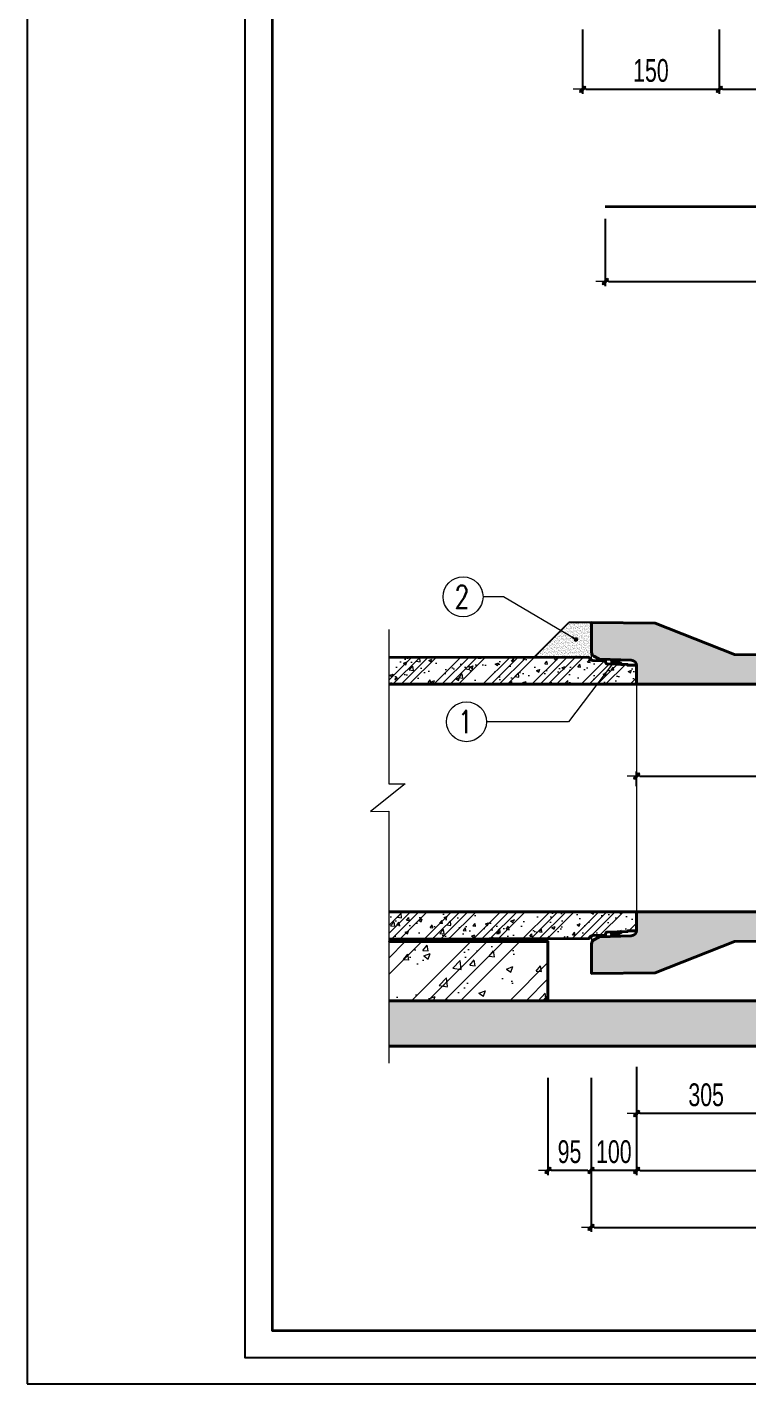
# Model space of a CAD drawing. Header units: inches. Extents: x -676 to 53517, y -16349 to 46516.
# Drawn here: x 35271 to 36854, y 2050 to 5032 of the extents above; entities that cross this region are included whole.
import ezdxf
from ezdxf.enums import TextEntityAlignment as Align

# ---------------------------------------------------------------- set-up
doc = ezdxf.new("R2010")
doc.units = ezdxf.units.IN
doc.header["$MEASUREMENT"] = 0
for name, color, linetype, lineweight in [('CAT1', 2, 'Continuous', 40), ('dim', 144, 'Continuous', 13), ('ISO', 153, 'Continuous', 13), ('JOINT TAM GIAC', 151, 'Continuous', 25), ('LC Dim', 8, 'Continuous', 18), ('LC Hatch', 252, 'Continuous', 9), ('LC Net thay', 7, 'Continuous', 25), ('LC Text2', 7, 'Continuous', 25), ('THEP', 1, 'Continuous', 35)]:
    doc.layers.add(name, color=color, linetype=linetype, lineweight=lineweight)
doc.layers.add('ENTTNTHIETKE1', color=2, linetype='Continuous')
doc.layers.add('KHUNGTEN', color=5, linetype='Continuous')
doc.styles.add('HOATBIF', font='hoatbif.shx', dxfattribs={"width": 0.7})
doc.styles.add('LC 3', font='vnsimli.shx', dxfattribs={"width": 0.75})
doc.styles.add('TXTDIM', font='', dxfattribs={"width": 0.7})
doc.styles.get('TXTDIM').set_extended_font_data('.VnArial')
doc.dimstyles.new('1-100(1-25)', dxfattribs={"dimscale": 25, "dimtxt": 2.5, "dimasz": 0.35, "dimexe": 0.5, "dimexo": 0, "dimgap": 0.8, "dimtad": 1, "dimdec": 0, "dimzin": 0, "dimdsep": 46, "dimtxsty": 'HOATBIF', "dimblk1": 'DOT', "dimblk2": 'DOT', "dimsah": 1, "dimcen": -1, "dimdle": 1, "dimclrd": 256, "dimclre": 256, "dimclrt": 4, "dimadec": 3, "dimazin": 2, "dimtfac": 0.3333333333333333, "dimtdec": 0, "dimtix": 1, "dimtmove": 2, "dimatfit": 3, "dimldrblk": 'DOT', "dimfxl": 1, "dimtvp": 0.8333333333333331, "dimtolj": 1, "dimtzin": 0, "dimarcsym": 0})
doc.dimstyles.new('DIM 20', dxfattribs={"dimscale": 20, "dimtxt": 2, "dimasz": 0.3, "dimexe": 0.5, "dimexo": 0, "dimgap": 0.5, "dimtad": 1, "dimdec": 0, "dimzin": 12, "dimdsep": 46, "dimtxsty": 'TXTDIM', "dimblk": 'SLASH', "dimcen": 1.5, "dimclrd": 144, "dimclre": 144, "dimclrt": 1, "dimadec": 0, "dimazin": 0, "dimtfac": 1, "dimtdec": 0, "dimtix": 1, "dimtmove": 0, "dimatfit": 3, "dimldrblk": 'DOT', "dimfxl": 2, "dimtolj": 1, "dimtzin": 0, "dimlwd": 9, "dimlwe": 9, "dimarcsym": 1})
pattern_1 = [(49.99999999999999, (15380.32483683142, 33668.09471192062), (72.8738675984016, -6.375634215561234), [7.620000000000001, -83.82000000000001]), (355, (15380.32483683142, 33668.09471192062), (-14.0971303902668, 76.42265715287199), [6.096, -67.056]), (100.451, (15386.39763683142, 33667.56341192064), (58.7770006663837, 70.04667512811675), [6.476000000000001, -71.236]), (49.99999999999999, (15460.32483683142, 33748.09471192062), (72.8738675984016, -6.375634215561234), [7.620000000000001, -83.82000000000001]), (355, (15460.32483683142, 33748.09471192062), (-14.0971303902668, 76.42265715287199), [6.096, -67.056]), (100.451, (15466.39763683142, 33747.56341192064), (58.7770006663837, 70.04667512811675), [6.476000000000001, -71.236]), (46.18420000000002, (15380.32483683142, 33688.41471192063), (108.431616356852, -16.81693117309086), [11.42999999999998, -125.7299999999998]), (96.6356, (15389.3607968314, 33687.01331192063), (94.96169378649486, 98.97022235601969), [9.714, -106.854]), (351.1840000000001, (15380.32483683142, 33688.41471192063), (94.96184232557357, 98.97004714423908), [9.144, -100.584]), (46.18420000000002, (15460.32483683142, 33768.41471192063), (108.431616356852, -16.81693117309086), [11.42999999999998, -125.7299999999998]), (96.6356, (15469.3607968314, 33767.01331192063), (94.96169378649486, 98.97022235601969), [9.714, -106.854]), (351.1840000000001, (15460.32483683142, 33768.41471192063), (94.96184232557357, 98.97004714423908), [9.144, -100.584]), (21, (15390.4848368314, 33683.33471192063), (60.64595193415332, -40.906207406705), [7.620000000000001, -83.82000000000001]), (326.0000000000001, (15390.4848368314, 33683.33471192063), (24.72081133905883, 73.6751864489277), [6.096, -67.056]), (71.4514, (15395.53863683139, 33679.92587192063), (85.3665963080498, 32.76914308642298), [6.476000000000001, -71.236]), (21, (15470.4848368314, 33763.33471192063), (60.64595193415332, -40.906207406705), [7.620000000000001, -83.82000000000001]), (326.0000000000001, (15470.4848368314, 33763.33471192063), (24.72081133905883, 73.6751864489277), [6.096, -67.056]), (71.4514, (15475.53863683139, 33759.92587192063), (85.3665963080498, 32.76914308642298), [6.476000000000001, -71.236]), (37.50000000000001, (15380.32483683142, 33668.09471192062), (1.235441300236727, 33.82201554926124), [0, -66.2432, 0, -68.072, 0, -67.31]), (7.499999999999999, (15380.32483683142, 33668.09471192062), (26.7278650041223, 40.0722299272478), [0, -38.8112, 0, -64.7192, 0, -25.654]), (327.5, (15357.6680368314, 33668.09471192062), (54.23623806674856, -2.291497597069378), [0, -25.4, 0, -79.248, 0, -105.156]), (317.5, (15347.50803683139, 33668.09471192062), (59.25167255440722, 10.17059641333321), [0, -33.02, 0, -52.62880000000001, 0, -74.676]), (45, (15380.32483683142, 33668.09471192062), (-53.88153672641491, 53.88153672641493), []), (45, (15398.28535683142, 33668.09471192062), (-53.88153672641491, 53.88153672641493), []), (45, (15416.24587683141, 33668.09471192062), (-53.88153672641491, 53.88153672641493), []), (45, (15434.20643683142, 33668.09471192062), (-53.88153672641491, 53.88153672641493), [])]
pattern_2 = [(49.99999999999999, (12880.32483683142, 33668.09471192062), (72.8738675984016, -6.375634215561234), [7.620000000000001, -83.82000000000001]), (355, (12880.32483683142, 33668.09471192062), (-14.0971303902668, 76.42265715287199), [6.096, -67.056]), (100.451, (12886.39763683142, 33667.56341192064), (58.7770006663837, 70.04667512811675), [6.476000000000001, -71.236]), (49.99999999999999, (12960.32483683142, 33748.09471192062), (72.8738675984016, -6.375634215561234), [7.620000000000001, -83.82000000000001]), (355, (12960.32483683142, 33748.09471192062), (-14.0971303902668, 76.42265715287199), [6.096, -67.056]), (100.451, (12966.39763683142, 33747.56341192064), (58.7770006663837, 70.04667512811675), [6.476000000000001, -71.236]), (46.18420000000002, (12880.32483683142, 33688.41471192063), (108.431616356852, -16.81693117309086), [11.42999999999997, -125.7299999999998]), (96.6356, (12889.3607968314, 33687.01331192063), (94.96169378649486, 98.97022235601969), [9.714, -106.854]), (351.1840000000001, (12880.32483683142, 33688.41471192063), (94.96184232557357, 98.97004714423908), [9.144, -100.584]), (46.18420000000002, (12960.32483683142, 33768.41471192063), (108.431616356852, -16.81693117309086), [11.42999999999997, -125.7299999999998]), (96.6356, (12969.3607968314, 33767.01331192063), (94.96169378649486, 98.97022235601969), [9.714, -106.854]), (351.1840000000001, (12960.32483683142, 33768.41471192063), (94.96184232557357, 98.97004714423908), [9.144, -100.584]), (21, (12890.4848368314, 33683.33471192063), (60.64595193415332, -40.906207406705), [7.620000000000001, -83.82000000000001]), (326.0000000000001, (12890.4848368314, 33683.33471192063), (24.72081133905883, 73.6751864489277), [6.096, -67.056]), (71.4514, (12895.53863683139, 33679.92587192063), (85.3665963080498, 32.76914308642298), [6.476000000000001, -71.236]), (21, (12970.4848368314, 33763.33471192063), (60.64595193415332, -40.906207406705), [7.620000000000001, -83.82000000000001]), (326.0000000000001, (12970.4848368314, 33763.33471192063), (24.72081133905883, 73.6751864489277), [6.096, -67.056]), (71.4514, (12975.53863683139, 33759.92587192063), (85.3665963080498, 32.76914308642298), [6.476000000000001, -71.236]), (37.50000000000001, (12880.32483683142, 33668.09471192062), (1.235441300236727, 33.82201554926124), [0, -66.2432, 0, -68.072, 0, -67.31]), (7.499999999999999, (12880.32483683142, 33668.09471192062), (26.7278650041223, 40.0722299272478), [0, -38.8112, 0, -64.7192, 0, -25.654]), (327.5, (12857.6680368314, 33668.09471192062), (54.23623806674856, -2.291497597069378), [0, -25.4, 0, -79.248, 0, -105.156]), (317.5, (12847.50803683139, 33668.09471192062), (59.25167255440722, 10.17059641333321), [0, -33.02, 0, -52.62880000000001, 0, -74.676]), (45, (12880.32483683142, 33668.09471192062), (-53.88153672641491, 53.88153672641493), []), (45, (12898.28535683142, 33668.09471192062), (-53.88153672641491, 53.88153672641493), []), (45, (12916.24587683141, 33668.09471192062), (-53.88153672641491, 53.88153672641493), []), (45, (12934.20643683142, 33668.09471192062), (-53.88153672641491, 53.88153672641493), [])]

# ---------------------------------------------------------------- blocks, each defined once
blk = doc.blocks.new('DOT')
at = {"layer": 'LC Dim'}
blk.add_line((-3, 0), (3, 0), dxfattribs=at)
at = {"layer": 'LC Dim', "color": 4}
blk.add_line((-1, -1), (1, 1), dxfattribs=at)
blk.add_lwpolyline([(0.5, 1), (-1, -0.5), (-0.5, -1), (1, 0.5)], close=True, dxfattribs=at)
blk = doc.blocks.new('*D671')
at = {"layer": 'Defpoints', "color": 0, "ltscale": 2, "transparency": 16777216}
for p in [(36509.35119513626, 2722.898068215047), (38609.35119513626, 2722.898068215047), (38609.35119513626, 2394.390194717231)]:
    blk.add_point(p, dxfattribs=at)
at = {"layer": 'LC Dim', "lineweight": -2, "ltscale": 2, "transparency": 16777216}
for p, q in [((36509.35119513626, 2722.898068215047), (36509.35119513626, 2384.390194717231)), ((38609.35119513626, 2722.898068215047), (38609.35119513626, 2384.390194717231)), ((36516.35119513626, 2394.390194717231), (38602.35119513626, 2394.390194717231))]:
    blk.add_line(p, q, dxfattribs=at)
at = {"layer": 'LC Dim', "lineweight": -2, "ltscale": 2, "transparency": 16777216, "xscale": 7, "yscale": 7, "zscale": 7, "rotation": 180}
blk.add_blockref('DOT', (36509.35119513626, 2394.390194717231), dxfattribs=at)
at = {"layer": 'LC Dim', "lineweight": -2, "ltscale": 2, "transparency": 16777216, "xscale": 7, "yscale": 7, "zscale": 7}
blk.add_blockref('DOT', (38609.35119513626, 2394.390194717231), dxfattribs=at)
at = {"layer": 'LC Dim', "color": 4, "ltscale": 2, "transparency": 16777216, "insert": (37559.35119513626, 2435.390194717231), "char_height": 50, "attachment_point": 5, "style": 'HOATBIF'}
blk.add_mtext('\\A1;2100', dxfattribs=at)
blk = doc.blocks.new('_Dot')
at = {"color": 0, "linetype": 'ByBlock', "lineweight": -2}
blk.add_line((-0.5, 0), (-1, 0), dxfattribs=at)
at = {"color": 0, "linetype": 'ByBlock', "const_width": 0.5}
blk.add_lwpolyline([(-0.25, 0, 1), (0.25, 0, 1)], format="xyb", close=True, dxfattribs=at)
blk = doc.blocks.new('*D672')
at = {"layer": 'Defpoints', "color": 0, "ltscale": 2, "transparency": 16777216}
for p in [(36609.35119513626, 2722.898068215047), (38609.35119513626, 2722.898068215047), (38609.35119513626, 2519.390194717231)]:
    blk.add_point(p, dxfattribs=at)
at = {"layer": 'LC Dim', "lineweight": -2, "ltscale": 2, "transparency": 16777216}
for p, q in [((36609.35119513626, 2722.898068215047), (36609.35119513626, 2509.390194717231)), ((38609.35119513626, 2722.898068215047), (38609.35119513626, 2509.390194717231)), ((36616.35119513626, 2519.390194717231), (38602.35119513626, 2519.390194717231))]:
    blk.add_line(p, q, dxfattribs=at)
at = {"layer": 'LC Dim', "lineweight": -2, "ltscale": 2, "transparency": 16777216, "xscale": 7, "yscale": 7, "zscale": 7, "rotation": 180}
blk.add_blockref('DOT', (36609.35119513626, 2519.390194717231), dxfattribs=at)
at = {"layer": 'LC Dim', "lineweight": -2, "ltscale": 2, "transparency": 16777216, "xscale": 7, "yscale": 7, "zscale": 7}
blk.add_blockref('DOT', (38609.35119513626, 2519.390194717231), dxfattribs=at)
at = {"layer": 'LC Dim', "color": 4, "ltscale": 2, "transparency": 16777216, "insert": (37609.35119513626, 2560.390194717231), "char_height": 50, "attachment_point": 5, "style": 'HOATBIF'}
blk.add_mtext('\\A1;2000', dxfattribs=at)
blk = doc.blocks.new('*D673')
at = {"layer": 'Defpoints', "color": 0, "ltscale": 2, "transparency": 16777216}
for p in [(36509.35119513626, 2722.898068215047), (36609.35119513626, 2722.898068215047), (36509.35119513626, 2519.390194717231)]:
    blk.add_point(p, dxfattribs=at)
at = {"layer": 'LC Dim', "lineweight": -2, "ltscale": 2, "transparency": 16777216}
for p, q in [((36509.35119513626, 2722.898068215047), (36509.35119513626, 2509.390194717231)), ((36609.35119513626, 2722.898068215047), (36609.35119513626, 2509.390194717231)), ((36502.35119513626, 2519.390194717231), (36495.35119513626, 2519.390194717231)), ((36609.35119513626, 2519.390194717231), (36509.35119513626, 2519.390194717231)), ((36616.35119513626, 2519.390194717231), (36623.35119513626, 2519.390194717231))]:
    blk.add_line(p, q, dxfattribs=at)
at = {"layer": 'LC Dim', "lineweight": -2, "ltscale": 2, "transparency": 16777216, "xscale": 7, "yscale": 7, "zscale": 7}
blk.add_blockref('DOT', (36509.35119513626, 2519.390194717231), dxfattribs=at)
at = {"layer": 'LC Dim', "lineweight": -2, "ltscale": 2, "transparency": 16777216, "xscale": 7, "yscale": 7, "zscale": 7, "rotation": 180}
blk.add_blockref('DOT', (36609.35119513626, 2519.390194717231), dxfattribs=at)
at = {"layer": 'LC Dim', "color": 4, "ltscale": 2, "transparency": 16777216, "insert": (36559.35119513626, 2560.390194717231), "char_height": 50, "attachment_point": 5, "style": 'HOATBIF'}
blk.add_mtext('\\A1;100', dxfattribs=at)
blk = doc.blocks.new('*D674')
at = {"layer": 'Defpoints', "color": 0, "ltscale": 2, "transparency": 16777216}
for p in [(36609.35119513626, 2746.782961345565), (36914.71982675215, 2722.898068215047), (36609.35119513626, 2644.390194717231)]:
    blk.add_point(p, dxfattribs=at)
at = {"layer": 'LC Dim', "lineweight": -2, "ltscale": 2, "transparency": 16777216}
for p, q in [((36609.35119513626, 2746.782961345565), (36609.35119513626, 2634.390194717231)), ((36914.71982675215, 2722.898068215047), (36914.71982675215, 2634.390194717231)), ((36907.71982675215, 2644.390194717231), (36616.35119513626, 2644.390194717231))]:
    blk.add_line(p, q, dxfattribs=at)
at = {"layer": 'LC Dim', "lineweight": -2, "ltscale": 2, "transparency": 16777216, "xscale": 7, "yscale": 7, "zscale": 7, "rotation": 180}
blk.add_blockref('DOT', (36609.35119513626, 2644.390194717231), dxfattribs=at)
at = {"layer": 'LC Dim', "lineweight": -2, "ltscale": 2, "transparency": 16777216, "xscale": 7, "yscale": 7, "zscale": 7}
blk.add_blockref('DOT', (36914.71982675215, 2644.390194717231), dxfattribs=at)
at = {"layer": 'LC Dim', "color": 4, "ltscale": 2, "transparency": 16777216, "insert": (36762.0355109442, 2685.390194717231), "char_height": 50, "attachment_point": 5, "style": 'HOATBIF'}
blk.add_mtext('\\A1;305', dxfattribs=at)
blk = doc.blocks.new('*D676')
at = {"layer": 'Defpoints', "color": 0, "ltscale": 2, "transparency": 16777216}
for p in [(36414.71982675215, 2722.898068215047), (36509.35119513626, 2722.898068215047), (36414.71982675215, 2519.390194717231)]:
    blk.add_point(p, dxfattribs=at)
at = {"layer": 'LC Dim', "lineweight": -2, "ltscale": 2, "transparency": 16777216}
for p, q in [((36414.71982675215, 2722.898068215047), (36414.71982675215, 2509.390194717231)), ((36509.35119513626, 2722.898068215047), (36509.35119513626, 2509.390194717231)), ((36502.35119513626, 2519.390194717231), (36421.71982675215, 2519.390194717231))]:
    blk.add_line(p, q, dxfattribs=at)
at = {"layer": 'LC Dim', "lineweight": -2, "ltscale": 2, "transparency": 16777216, "xscale": 7, "yscale": 7, "zscale": 7, "rotation": 180}
blk.add_blockref('DOT', (36414.71982675215, 2519.390194717231), dxfattribs=at)
at = {"layer": 'LC Dim', "lineweight": -2, "ltscale": 2, "transparency": 16777216, "xscale": 7, "yscale": 7, "zscale": 7}
blk.add_blockref('DOT', (36509.35119513626, 2519.390194717231), dxfattribs=at)
at = {"layer": 'LC Dim', "color": 4, "ltscale": 2, "transparency": 16777216, "insert": (36462.0355109442, 2560.390194717231), "char_height": 50, "attachment_point": 5, "style": 'HOATBIF'}
blk.add_mtext('\\A1;95', dxfattribs=at)
blk = doc.blocks.new('*D679')
at = {"layer": 'Defpoints', "color": 0, "ltscale": 2, "transparency": 16777216}
for p in [(38609.35119513626, 3385.857310148098), (36609.35119513626, 3364.046686810627), (38609.35119513626, 3364.046686810627)]:
    blk.add_point(p, dxfattribs=at)
at = {"layer": 'LC Dim', "lineweight": -2, "ltscale": 2, "transparency": 16777216}
for p, q in [((36609.35119513626, 3364.046686810627), (36609.35119513626, 3395.857310148098)), ((36616.35119513626, 3385.857310148098), (38602.35119513626, 3385.857310148098)), ((38609.35119513626, 3364.046686810627), (38609.35119513626, 3395.857310148098))]:
    blk.add_line(p, q, dxfattribs=at)
at = {"layer": 'LC Dim', "lineweight": -2, "ltscale": 2, "transparency": 16777216, "xscale": 7, "yscale": 7, "zscale": 7, "rotation": 180}
blk.add_blockref('DOT', (36609.35119513626, 3385.857310148098), dxfattribs=at)
at = {"layer": 'LC Dim', "lineweight": -2, "ltscale": 2, "transparency": 16777216, "xscale": 7, "yscale": 7, "zscale": 7}
blk.add_blockref('DOT', (38609.35119513626, 3385.857310148098), dxfattribs=at)
at = {"layer": 'LC Dim', "color": 4, "ltscale": 2, "transparency": 16777216, "insert": (37609.35119513626, 3426.857310148098), "char_height": 50, "attachment_point": 5, "style": 'HOATBIF'}
blk.add_mtext('\\A1;2000', dxfattribs=at)
blk = doc.blocks.new('*D688')
at = {"layer": 'Defpoints', "color": 0, "transparency": 16777216}
for p in [(36790.74888840981, 5026.466966163865), (37290.74888840981, 5026.466966163865), (37290.74888840981, 4895.197421829009)]:
    blk.add_point(p, dxfattribs=at)
at = {"layer": 'LC Dim', "lineweight": -2, "transparency": 16777216}
for p, q in [((36790.74888840981, 5026.466966163865), (36790.74888840981, 4885.197421829009)), ((37290.74888840981, 5026.466966163865), (37290.74888840981, 4885.197421829009)), ((36797.74888840981, 4895.197421829009), (37283.74888840981, 4895.197421829009))]:
    blk.add_line(p, q, dxfattribs=at)
at = {"layer": 'LC Dim', "lineweight": -2, "transparency": 16777216, "xscale": 7, "yscale": 7, "zscale": 7, "rotation": 180}
blk.add_blockref('DOT', (36790.74888840981, 4895.197421829009), dxfattribs=at)
at = {"layer": 'LC Dim', "lineweight": -2, "transparency": 16777216, "xscale": 7, "yscale": 7, "zscale": 7}
blk.add_blockref('DOT', (37290.74888840981, 4895.197421829009), dxfattribs=at)
at = {"layer": 'LC Dim', "color": 4, "transparency": 16777216, "insert": (37040.74888840981, 4936.197421829009), "char_height": 50, "attachment_point": 5, "style": 'HOATBIF'}
blk.add_mtext('\\A1;250', dxfattribs=at)
blk = doc.blocks.new('*D689')
at = {"layer": 'Defpoints', "color": 0, "transparency": 16777216}
for p in [(36490.74888840981, 5026.466966163865), (36790.74888840981, 5026.466966163865), (36790.74888840981, 4895.197421829009)]:
    blk.add_point(p, dxfattribs=at)
at = {"layer": 'LC Dim', "lineweight": -2, "transparency": 16777216}
for p, q in [((36490.74888840981, 5026.466966163865), (36490.74888840981, 4885.197421829009)), ((36790.74888840981, 5026.466966163865), (36790.74888840981, 4885.197421829009)), ((36497.74888840981, 4895.197421829009), (36783.74888840981, 4895.197421829009))]:
    blk.add_line(p, q, dxfattribs=at)
at = {"layer": 'LC Dim', "lineweight": -2, "transparency": 16777216, "xscale": 7, "yscale": 7, "zscale": 7, "rotation": 180}
blk.add_blockref('DOT', (36490.74888840981, 4895.197421829009), dxfattribs=at)
at = {"layer": 'LC Dim', "lineweight": -2, "transparency": 16777216, "xscale": 7, "yscale": 7, "zscale": 7}
blk.add_blockref('DOT', (36790.74888840981, 4895.197421829009), dxfattribs=at)
at = {"layer": 'LC Dim', "color": 4, "transparency": 16777216, "insert": (36640.74888840981, 4936.197421829009), "char_height": 50, "attachment_point": 5, "style": 'HOATBIF'}
blk.add_mtext('\\A1;150', dxfattribs=at)
blk = doc.blocks.new('*D710')
at = {"layer": 'Defpoints', "color": 0, "transparency": 16777216}
for p in [(36540.55409975129, 4610.350226749713), (38040.55409975129, 4610.350226749713), (38040.55409975129, 4472.596840087219)]:
    blk.add_point(p, dxfattribs=at)
at = {"layer": 'LC Dim', "lineweight": -2, "transparency": 16777216}
for p, q in [((36540.55409975129, 4610.350226749713), (36540.55409975129, 4462.596840087219)), ((38040.55409975129, 4610.350226749713), (38040.55409975129, 4462.596840087219)), ((36547.55409975129, 4472.596840087219), (38033.55409975129, 4472.596840087219))]:
    blk.add_line(p, q, dxfattribs=at)
at = {"layer": 'LC Dim', "lineweight": -2, "transparency": 16777216, "xscale": 7, "yscale": 7, "zscale": 7, "rotation": 180}
blk.add_blockref('DOT', (36540.55409975129, 4472.596840087219), dxfattribs=at)
at = {"layer": 'LC Dim', "lineweight": -2, "transparency": 16777216, "xscale": 7, "yscale": 7, "zscale": 7}
blk.add_blockref('DOT', (38040.55409975129, 4472.596840087219), dxfattribs=at)
at = {"layer": 'LC Dim', "color": 4, "transparency": 16777216, "insert": (37290.55409975129, 4513.596840087219), "char_height": 50, "attachment_point": 5, "style": 'HOATBIF'}
blk.add_mtext('\\A1;750', dxfattribs=at)
blk = doc.blocks.new('SLASH')
at = {"layer": 'dim', "color": 16, "linetype": 'Continuous'}
for p, q in [((-1.2, 0), (1.2, 0)), ((-0.6, -0.6), (0.6, 0.6))]:
    blk.add_line(p, q, dxfattribs=at)
blk = doc.blocks.new('khung vpn')
at = {"layer": 'Defpoints'}
for p, q in [((52498.75819758818, -4195.445519303803), (52498.75819758818, -4235.275694307393)), ((52498.75819758818, -4235.275694307393), (52556.45964432618, -4235.275694307393))]:
    blk.add_line(p, q, dxfattribs=at)
at = {"layer": 'KHUNGTEN'}
blk.add_lwpolyline([(52556.24304850244, -4234.884980830777), (52502.04792260095, -4234.884980830777), (52502.04792260095, -4195.662115130224), (52556.24304850244, -4195.662115130224)], close=True, dxfattribs=at)
at = {"layer": 'THEP'}
blk.add_lwpolyline([(52555.83215303945, -4234.474085367845), (52502.45881806394, -4234.474085367845), (52502.45881806394, -4196.073010593269), (52555.83215303945, -4196.073010593269)], close=True, dxfattribs=at)

msp = doc.modelspace()

# ---------------------------------------------------------------- hatches: boundary and pattern name
at = {"layer": 'JOINT TAM GIAC'}
h = msp.add_hatch(color=256, dxfattribs=at)
h.paths.add_polyline_path([(36576.25167356909, 3631.80900315657, 0.5244245927633256), (36576.66651190893, 3633.330244658941), (36564.08420299561, 3641.316587731639), (36559.86733609269, 3641.451447909018), (36559.81902564131, 3640.976942224926, -0.3299878527082918), (36558.46222302358, 3639.142558900439), (36557.82691208326, 3638.948482776123), (36553.74681869359, 3637.995308336209), (36557.83672570472, 3632.398281488251)])
h.paths.add_polyline_path([(36553.74681869359, 3637.995308336209), (36553.36997007008, 3637.907270528853), (36552.97154335721, 3633.261120856583, 0.4291241629823764), (36553.61655881733, 3632.533326828667), (36557.83672570484, 3632.398281488251)])
h = msp.add_hatch(color=256, dxfattribs=at)
h.paths.add_polyline_path([(36576.25167356909, 3043.667179218606, -0.5244245927633256), (36576.66651190893, 3042.145937716235), (36564.08420299561, 3034.159594643537), (36559.86733609269, 3034.024734466158), (36559.81902564131, 3034.49924015025, 0.3299878527082918), (36558.46222302358, 3036.333623474737), (36557.82691208326, 3036.527699599053), (36553.74681869359, 3037.480874038967), (36557.83672570472, 3043.077900886925)])
h.paths.add_polyline_path([(36553.74681869359, 3037.480874038967), (36553.36997007008, 3037.568911846323), (36552.97154335721, 3042.215061518593, -0.4291241629823764), (36553.61655881733, 3042.942855546509), (36557.83672570484, 3043.077900886925)])
at = {"layer": 'LC Hatch', "ltscale": 200}
h = msp.add_hatch(dxfattribs=at)
h.set_pattern_fill('AR-SAND', color=256, scale=3)
h.set_pattern_definition([(37.50000000000001, (117529.9314588225, 79746.83708452356), (-0.1889800743288245, 5.780471307039476), [0, -4.56, 0, -5.1, 0, -4.875]), (7.499999999999999, (117529.9314588225, 79746.83708452356), (5.309330115803181, 8.466438195689221), [0, -2.46, 0, -4.11, 0, -1.575]), (327.5, (117526.2414588225, 79746.83708452356), (9.342425585254485, 0.01697716061089483), [0, -1.5, 0, -5.4, 0, -7.050000000000001]), (317.5, (117526.2414588225, 79746.83708452356), (9.01837981371688, 2.633026694802748), [0, -0.75, 0, -3.54, 0, -4.050000000000001])])
h.paths.add_polyline_path([(36460.35119513649, 3723.233091187587), (36383.69211168808, 3646.574007739149), (36510.35119513649, 3646.223861235823), (36510.35119513649, 3658.283063607229), (36510.35119513649, 3723.233091187587)])
h = msp.add_hatch(dxfattribs=at)
h.set_pattern_fill('BT-DA1X2', color=256, scale=0.4, style=0, pattern_type=2)
h.set_pattern_definition(pattern_2)
edge = h.paths.add_edge_path()
edge.add_line((38520.69935317134, 3646.535049088281), (36824.23588274996, 3653.238091187592))
edge.add_line((36824.23588274996, 3653.238091187592), (36650.35119513649, 3721.733091187587))
edge.add_line((36650.35119513649, 3721.733091187587), (36510.35119513649, 3723.233091187587))
edge.add_line((36510.35119513649, 3723.233091187587), (36510.35119513649, 3658.283063607225))
edge.add_arc((36520.35119513649, 3658.283063607218), 9.999999999974534, 179.9999999999583, 239.9999999997952)
edge.add_line((36515.35119513646, 3649.622809569413), (36526.0475112061, 3643.447288607222))
edge.add_arc((36529.04751120612, 3648.643441029937), 6.000000000018495, 239.9999999998613, 268.1688949554477)
edge.add_line((36528.85579097422, 3642.646504866119), (36597.73463560027, 3640.444469075814))
edge.add_arc((36597.35119513646, 3628.450596748411), 11.99999999980464, 0, 88.16889495541221, ccw=False)
edge.add_line((36609.35119513626, 3628.450596748411), (36609.35119513626, 3587.650288794586))
edge.add_line((36609.35119513626, 3587.650288794586), (38609.35119513626, 3587.650288794586))
edge.add_line((38609.35119513626, 3587.650288794586), (38520.69935317134, 3646.535049088281))
h = msp.add_hatch(dxfattribs=at)
h.set_pattern_fill('BT-DA1X2', color=256, scale=0.4, style=0, pattern_type=2)
h.set_pattern_definition(pattern_1)
h.paths.add_polyline_path([(36609.35119513626, 3625.704091187738, 0.4142135623730909), (36605.35119513638, 3629.704091187607), (36588.60119513632, 3629.727707286045, 0.9841320202283406), (36588.62518285774, 3631.227323580577), (36572.39907093748, 3631.746559162002), (36572.33909049799, 3631.707758650027), (36572.21120250016, 3631.701892990448), (36572.05976112583, 3631.757417075973), (36570.46289953866, 3631.808516646761), (36570.41121339874, 3631.775081601769), (36570.28332540102, 3631.769215942189), (36570.14871084579, 3631.818570684933), (36568.52672813984, 3631.87047413152), (36568.48333629957, 3631.842404553627), (36568.35544830171, 3631.836538893989), (36568.237660566, 3631.879724293882), (36566.59055674099, 3631.932431616278), (36566.55545920029, 3631.909727505419), (36566.42757120257, 3631.903861845782), (36566.32661028628, 3631.940877902831), (36564.6543853422, 3631.994389101037), (36564.62758210115, 3631.977050457212), (36564.49969410332, 3631.971184797581), (36564.4155600064, 3632.002031511784), (36562.71821394333, 3632.056346585799), (36562.69970500184, 3632.044373409011), (36562.57181700412, 3632.03850774933), (36562.50450972648, 3632.063185120736), (36560.78204254457, 3632.118304070555), (36560.7718279027, 3632.111696360811), (36560.64393990487, 3632.105830701174), (36560.59345944674, 3632.124338729685), (36558.79287331909, 3632.181957485765), (36558.77913493471, 3632.180485665234), (36558.76023427729, 3632.180145520488), (36558.6716153578, 3632.18583774053), (36544.2552442507, 3632.647161615932, -0.4048749125001009), (36541.35119513649, 3635.645626794485), (36541.35119513649, 3638.523707285774, 0.4048749124994697), (36540.62518285782, 3639.273323580543), (36513.43777691817, 3640.143320570627, -0.3065284104337341), (36505.26839598728, 3646.060534819131), (36505.20377075433, 3646.238091187592), (36065.20982327225, 3647.650288794586), (36065.20982327225, 3587.650288794586), (36609.35119513626, 3587.650288794586)])
h = msp.add_hatch(dxfattribs=at)
h.set_pattern_fill('BT-DA1X2', color=256, scale=0.4, style=0, pattern_type=2)
h.set_pattern_definition(pattern_1)
h.paths.add_polyline_path([(36609.35119513626, 3049.772091187438, -0.4142135623730909), (36605.35119513638, 3045.772091187569), (36588.60119513632, 3045.748475089131, -0.9841320202283406), (36588.62518285774, 3044.248858794599), (36572.39907093748, 3043.729623213174), (36572.33909049799, 3043.768423725149), (36572.21120250016, 3043.774289384728), (36572.05976112583, 3043.718765299203), (36570.46289953866, 3043.667665728415), (36570.41121339874, 3043.701100773407), (36570.28332540102, 3043.706966432987), (36570.14871084579, 3043.657611690243), (36568.52672813984, 3043.605708243656), (36568.48333629957, 3043.633777821549), (36568.35544830171, 3043.639643481187), (36568.237660566, 3043.596458081294), (36566.59055674099, 3043.543750758898), (36566.55545920029, 3043.566454869757), (36566.42757120257, 3043.572320529394), (36566.32661028628, 3043.535304472345), (36564.6543853422, 3043.481793274139), (36564.62758210115, 3043.499131917964), (36564.49969410332, 3043.504997577595), (36564.4155600064, 3043.474150863392), (36562.71821394333, 3043.419835789377), (36562.69970500184, 3043.431808966165), (36562.57181700412, 3043.437674625846), (36562.50450972648, 3043.41299725444), (36560.78204254457, 3043.357878304621), (36560.7718279027, 3043.364486014365), (36560.64393990487, 3043.370351674002), (36560.59345944674, 3043.351843645491), (36558.79287331909, 3043.294224889411), (36558.77913493471, 3043.295696709942), (36558.76023427729, 3043.296036854688), (36558.6716153578, 3043.290344634646), (36544.2552442507, 3042.829020759244, 0.4048749125001009), (36541.35119513649, 3039.830555580691), (36541.35119513649, 3036.952475089402, -0.4048749124994697), (36540.62518285782, 3036.202858794633), (36513.43777691817, 3035.332861804549, 0.3065284104337341), (36505.26839598728, 3029.415647556045), (36505.20377075433, 3029.238091187584), (36065.20982327225, 3027.82589358059), (36065.20982327225, 3087.82589358059), (36609.35119513626, 3087.82589358059)])
h = msp.add_hatch(dxfattribs=at)
h.set_pattern_fill('BT-DA1X2', color=256, scale=0.4, style=0, pattern_type=2)
h.set_pattern_definition(pattern_2)
edge = h.paths.add_edge_path()
edge.add_line((38520.69935317134, 3028.941133286895), (36824.23588274996, 3022.238091187584))
edge.add_line((36824.23588274996, 3022.238091187584), (36650.35119513649, 2953.743091187589))
edge.add_line((36650.35119513649, 2953.743091187589), (36510.35119513649, 2952.243091187589))
edge.add_line((36510.35119513649, 2952.243091187589), (36510.35119513649, 3017.193118767951))
edge.add_arc((36520.35119513649, 3017.193118767958), 9.999999999974534, 120.0000000002048, 180.0000000000417, ccw=False)
edge.add_line((36515.35119513646, 3025.853372805763), (36526.0475112061, 3032.028893767954))
edge.add_arc((36529.04751120612, 3026.832741345239), 6.000000000018495, 91.83110504455232, 120.0000000001387, ccw=False)
edge.add_line((36528.85579097422, 3032.829677509057), (36597.73463560027, 3035.031713299362))
edge.add_arc((36597.35119513646, 3047.025585626765), 11.99999999980464, 271.8311050445878, 360)
edge.add_line((36609.35119513626, 3047.025585626765), (36609.35119513626, 3087.82589358059))
edge.add_line((36609.35119513626, 3087.82589358059), (38609.35119513626, 3087.82589358059))
edge.add_line((38609.35119513626, 3087.82589358059), (38520.69935317134, 3028.941133286895))
h = msp.add_hatch(dxfattribs=at)
h.set_pattern_fill('BT-DA1X2', color=256, scale=0.8, style=0, pattern_type=2)
h.set_pattern_definition([(49.99999999999999, (15380.32483683142, 33668.09471192062), (145.7477351968032, -12.75126843112247), [15.24, -167.64]), (355, (15380.32483683142, 33668.09471192062), (-28.19426078053359, 152.845314305744), [12.192, -134.112]), (100.451, (15392.47043683141, 33667.03211192063), (117.5540013327674, 140.0933502562335), [12.952, -142.472]), (49.99999999999999, (15540.32483683142, 33828.09471192062), (145.7477351968032, -12.75126843112247), [15.24, -167.64]), (355, (15540.32483683142, 33828.09471192062), (-28.19426078053359, 152.845314305744), [12.192, -134.112]), (100.451, (15552.47043683141, 33827.03211192063), (117.5540013327674, 140.0933502562335), [12.952, -142.472]), (46.18420000000002, (15380.32483683142, 33708.73471192062), (216.863232713704, -33.63386234618172), [22.85999999999995, -251.4599999999996]), (96.6356, (15398.39675683141, 33705.93191192063), (189.9233875729897, 197.9404447120394), [19.428, -213.708]), (351.1840000000001, (15380.32483683142, 33708.73471192062), (189.9236846511471, 197.9400942884782), [18.288, -201.168]), (46.18420000000002, (15540.32483683142, 33868.73471192062), (216.863232713704, -33.63386234618172), [22.85999999999995, -251.4599999999996]), (96.6356, (15558.39675683141, 33865.93191192063), (189.9233875729897, 197.9404447120394), [19.428, -213.708]), (351.1840000000001, (15540.32483683142, 33868.73471192062), (189.9236846511471, 197.9400942884782), [18.288, -201.168]), (21, (15400.6448368314, 33698.57471192064), (121.2919038683066, -81.81241481341), [15.24, -167.64]), (326.0000000000001, (15400.6448368314, 33698.57471192064), (49.44162267811766, 147.3503728978554), [12.192, -134.112]), (71.4514, (15410.75243683142, 33691.75703192063), (170.7331926160996, 65.53828617284596), [12.952, -142.472]), (21, (15560.6448368314, 33858.57471192064), (121.2919038683066, -81.81241481341), [15.24, -167.64]), (326.0000000000001, (15560.6448368314, 33858.57471192064), (49.44162267811766, 147.3503728978554), [12.192, -134.112]), (71.4514, (15570.75243683142, 33851.75703192063), (170.7331926160996, 65.53828617284596), [12.952, -142.472]), (37.50000000000001, (15380.32483683142, 33668.09471192062), (2.470882600473454, 67.64403109852249), [0, -132.4864, 0, -136.144, 0, -134.62]), (7.499999999999999, (15380.32483683142, 33668.09471192062), (53.4557300082446, 80.14445985449561), [0, -77.6224, 0, -129.4384, 0, -51.30800000000001]), (327.5, (15335.0112368314, 33668.09471192062), (108.4724761334971, -4.582995194138755), [0, -50.8, 0, -158.496, 0, -210.312]), (317.5, (15314.69123683142, 33668.09471192062), (118.5033451088144, 20.34119282666643), [0, -66.04, 0, -105.2576, 0, -149.352]), (45, (15380.32483683142, 33668.09471192062), (-107.7630734528298, 107.7630734528299), []), (45, (15416.24587683141, 33668.09471192062), (-107.7630734528298, 107.7630734528299), []), (45, (15452.1669168314, 33668.09471192062), (-107.7630734528298, 107.7630734528299), []), (45, (15488.08803683141, 33668.09471192062), (-107.7630734528298, 107.7630734528299), [])])
h.paths.add_polyline_path([(36065.20982327225, 3022.238091187584), (36065.20982327225, 2892.238091187584), (36414.71982675215, 2892.238091187584), (36414.71982675215, 3022.238091187584)])
at = {"layer": 'LC Hatch'}
h = msp.add_hatch(dxfattribs=at)
h.set_pattern_fill('AR-CONC', color=256, scale=8, style=0)
h.set_pattern_definition([(49.99999999999999, (119565.5148961604, 38375.46819925334), (57.38081460806028, -5.020170798607609), [6, -66]), (355, (119565.5148961604, 38375.46819925334), (-11.10010668904, 60.17537069600095), [4.8, -52.8]), (100.4514, (119570.2966305604, 38375.04985205334), (46.28075053712173, 55.15516336487629), [5.09921519999999, -56.09136895999991]), (46.18420000000002, (119565.5148961604, 38391.46819925334), (85.37928389005155, -13.24152114632145), [8.99999999999995, -98.9999999999996]), (96.6356, (119572.6298357604, 38390.36473469334), (74.77301644389627, 77.92942967203534), [7.64882304, -84.13704]), (351.1842, (119565.5148961604, 38391.46819925334), (74.77295561069018, 77.92948807402597), [7.2, -79.2]), (21, (119573.5148961604, 38387.46819925334), (47.75256416947693, -32.20951125322711), [6, -66]), (326.0000000000001, (119573.5148961604, 38387.46819925334), (19.46522655372654, 58.01200360374824), [4.8, -52.8]), (71.4514, (119577.4942748004, 38384.78407077334), (67.2178102865192, 25.80243973679619), [5.099215200000001, -56.09136896]), (37.50000000000001, (119565.5148961604, 38375.46819925334), (0.9727884253832535, 26.63150830650492), [0, -52.16, 0, -53.6, 0, -53]), (7.499999999999999, (119565.5148961604, 38375.46819925334), (21.04556299537189, 31.55293695058882), [0, -30.56, 0, -50.96, 0, -20.2]), (327.5, (119547.6748961604, 38375.46819925334), (42.70579489379272, -1.80438973875038), [0, -20, 0, -62.4, 0, -82.8]), (317.5, (119539.6748961604, 38375.46819925334), (46.6548935473909, 8.008398586585418), [0, -26, 0, -41.44, 0, -58.8])])
h.paths.add_polyline_path([(36065.20982327225, 2892.238091187584), (36065.20982327225, 2792.238091187584), (39179.33970746098, 2792.238091187584), (39179.33970746098, 2892.238091187592), (38914.71982675217, 2892.238091187592)])

# ---------------------------------------------------------------- linework, layer by layer
at = {"layer": 'CAT1'}
for p, q in [((36065.20982327225, 3587.650288794586, 0.0001172501901537972), (39179.33970746098, 3587.650288794586, 0.0001172501901537972)), ((36065.20982327225, 3087.82589358059, 0.0001172501901537972), (39179.33970746098, 3087.82589358059, 0.0001172501901537972)), ((36065.20982327225, 2892.238091187584, 0.0001172501901537972), (39179.33970746098, 2892.238091187584, 0.0001172501901537972)), ((36065.20982327225, 2792.238091187584, 0.0001172501901537972), (39179.33970746098, 2792.238091187584, 0.0001172501901537972))]:
    msp.add_line(p, q, dxfattribs=at)
at = {"layer": 'CAT1', "elevation": 0.0001172501901537972}
for points in [[(38609.35119513626, 3587.650288794586), (38609.35119513626, 3625.704091187607, 0.4142135623752261), (38605.35119513649, 3629.704091187607), (38589.35119513626, 3629.704091187607), (38589.35119513626, 3630.477707285823, 0.4048749124979238), (38588.62518285791, 3631.227323580573), (38544.25524425058, 3632.647161615936, -0.4048749124989905), (38541.35119513649, 3635.645626794587), (38541.35119513649, 3638.523707285913, 0.40487491250007), (38540.62518285768, 3639.273323580546), (38513.43777691823, 3640.143320570623, -0.3065284103547924), (38505.26839598821, 3646.060534816625), (38505.20377075433, 3646.238091187592), (36824.23588274996, 3653.238091187592), (36650.35119513649, 3721.733091187587), (36510.35119513649, 3723.233091187587), (36510.35119513649, 3658.283063607214, 0.2679491924311964), (36515.35119513649, 3649.622809569391), (36526.04751120618, 3643.447288607171, 0.12353268218944), (36528.85579097428, 3642.646504866116), (36597.73463560053, 3640.444469075806, -0.4048837211175283), (36609.35119513626, 3628.450596748193), (36609.35119513626, 3587.650288794586)], [(36609.35119513626, 3587.650288794586), (36609.35119513626, 3625.704091187607, 0.4142135623752261), (36605.35119513649, 3629.704091187607), (36589.35119513626, 3629.704091187607), (36589.35119513626, 3630.477707285823, 0.4048749124979238), (36588.62518285791, 3631.227323580573), (36544.25524425058, 3632.647161615936, -0.4048749124989905), (36541.35119513649, 3635.645626794587), (36541.35119513649, 3638.523707285913, 0.40487491250007), (36540.62518285768, 3639.273323580546), (36513.43777691823, 3640.143320570623, -0.3065284103547924), (36505.26839598821, 3646.060534816625), (36505.20377075433, 3646.238091187592), (36065.20982327225, 3647.650288794586)], [(36609.35119513626, 3087.82589358059), (36609.35119513626, 3049.772091187569, -0.4142135623752261), (36605.35119513649, 3045.772091187569), (36589.35119513626, 3045.772091187569), (36589.35119513626, 3044.998475089353, -0.4048749124979238), (36588.62518285791, 3044.248858794603), (36544.25524425058, 3042.82902075924, 0.4048749124989905), (36541.35119513649, 3039.830555580589), (36541.35119513649, 3036.952475089263, -0.40487491250007), (36540.62518285768, 3036.20285879463), (36513.43777691823, 3035.332861804553, 0.3065284103547924), (36505.26839598821, 3029.415647558551), (36505.20377075433, 3029.238091187584), (36065.20982327225, 3027.82589358059)], [(38609.35119513626, 3087.82589358059), (38609.35119513626, 3049.772091187569, -0.4142135623752261), (38605.35119513649, 3045.772091187569), (38589.35119513626, 3045.772091187569), (38589.35119513626, 3044.998475089353, -0.4048749124979238), (38588.62518285791, 3044.248858794603), (38544.25524425058, 3042.82902075924, 0.4048749124989905), (38541.35119513649, 3039.830555580589), (38541.35119513649, 3036.952475089263, -0.40487491250007), (38540.62518285768, 3036.20285879463), (38513.43777691823, 3035.332861804553, 0.3065284103547924), (38505.26839598821, 3029.415647558551), (38505.20377075433, 3029.238091187584), (36824.23588274996, 3022.238091187584), (36650.35119513649, 2953.743091187589), (36510.35119513649, 2952.243091187589), (36510.35119513649, 3017.193118767962, -0.2679491924311964), (36515.35119513649, 3025.853372805785), (36526.04751120618, 3032.028893768005, -0.12353268218944), (36528.85579097428, 3032.82967750906), (36597.73463560053, 3035.03171329937, 0.4048837211175283), (36609.35119513626, 3047.025585626983), (36609.35119513626, 3087.82589358059)]]:
    msp.add_lwpolyline(points, format="xyb", dxfattribs=at)
msp.add_lwpolyline([(36065.20982327225, 2892.238091187584), (36414.71982675215, 2892.238091187584), (36414.71982675215, 3022.238091187584), (36065.20982327225, 3022.238091187584)], dxfattribs=at)
at = {"layer": 'ISO'}
for p, q in [((36510.35119513649, 3640.795264050106, 0.0001172501901537972), (36510.35119513649, 3658.283063607221, 0.0001172501901537972)), ((36609.35119513626, 3587.650288794586, 0.0001172501901537972), (36609.35119513626, 3087.82589358059, 0.0001172501901537972)), ((36510.35119513649, 3034.68091832507, 0.0001172501901537972), (36510.35119513649, 3017.193118767955, 0.0001172501901537972))]:
    msp.add_line(p, q, dxfattribs=at)
at = {"layer": 'ISO', "elevation": 0.0001172501901537972}
msp.add_lwpolyline([(36065.20982327225, 3707.738091187588), (36065.20982327225, 3369.041084185879), (36101.22146700678, 3369.041084185879), (36025.07863215363, 3308.458894132007), (36065.20982327225, 3308.77377091454), (36065.20982327225, 2755.329245118068)], dxfattribs=at)
at = {"layer": 'JOINT TAM GIAC', "elevation": 0.0001172501901537972}
for points in [[(36559.86733609269, 3641.451447909018), (36559.81902564131, 3640.976942224926, -0.3299878527090867), (36558.46222302358, 3639.142558900439), (36557.82691208326, 3638.948482776181), (36553.36997006985, 3637.907270528853), (36552.97154335721, 3633.261120856583, 0.4291241621398931), (36553.61655881541, 3632.533326828725), (36554.47215832432, 3632.503448635518), (36554.70360593265, 3632.365252631895), (36554.86030860728, 3632.307799556515), (36554.988196605, 3632.313665216152), (36555.11699944368, 3632.396985980919), (36555.22189447423, 3632.477267272192), (36556.40003542349, 3632.43612568366), (36556.47991602041, 3632.389249718708), (36556.5470286301, 3632.35153344669), (36556.60295804095, 3632.321873798388), (36556.64928904147, 3632.299167704336), (36556.68760641958, 3632.282312095285), (36556.719494964, 3632.270203901677), (36556.74653946277, 3632.261740054197), (36556.770324704, 3632.25581748351), (36556.79222749174, 3632.251525777083), (36556.81279268995, 3632.248725149493), (36556.83235717798, 3632.247468472338), (36556.85125783543, 3632.247808617085), (36556.86983154173, 3632.249798455294), (36556.88841517619, 3632.253490858453), (36556.90734561821, 3632.258938698029), (36556.92695974756, 3632.266194845583), (36556.9475961242, 3632.275340017663), (36556.96960003092, 3632.286566310573), (36556.99331843172, 3632.300093665635), (36557.01909829013, 3632.316142024214), (36557.04728656978, 3632.334931327645), (36557.07823023439, 3632.356681517205), (36557.11227624764, 3632.381612534362), (36557.14977157355, 3632.40994432045), (36558.32791252277, 3632.368802731919), (36558.40779311955, 3632.321926766908), (36558.47490572924, 3632.284210494949), (36558.53083514012, 3632.254550846588), (36558.57716614049, 3632.231844752594), (36558.61548351875, 3632.214989143486), (36558.64737206313, 3632.202880949819), (36558.6744165619, 3632.194417102397), (36558.69820180337, 3632.188494531769), (36558.72010459111, 3632.184202825232), (36558.74066978923, 3632.181402197635), (36558.76023427729, 3632.180145520488), (36558.77913493471, 3632.180485665234), (36558.79770864086, 3632.182475503436), (36558.81629227533, 3632.186167906653), (36558.83522271749, 3632.191615746229), (36558.8548368467, 3632.198871893841), (36558.87547322345, 3632.208017065863), (36558.89747713029, 3632.219243358773), (36558.92119553097, 3632.23277071385), (36558.94697538944, 3632.248819072414), (36558.97516366906, 3632.267608375845), (36559.00610733352, 3632.289358565413), (36559.04015334701, 3632.314289582562), (36559.07764867268, 3632.342621368593), (36560.25578962191, 3632.301479780126), (36560.48723723047, 3632.163283776554), (36560.64393990487, 3632.105830701174), (36560.7718279027, 3632.111696360811), (36560.90063074138, 3632.195017125585), (36561.00552577197, 3632.275298416851), (36562.18366672119, 3632.234156828334), (36562.4151143296, 3632.095960824754), (36562.57181700412, 3632.03850774933), (36562.69970500184, 3632.044373409011), (36562.82850784052, 3632.127694173785), (36562.93340287113, 3632.207975465059), (36564.11154382036, 3632.166833876476), (36564.34299142892, 3632.028637872954), (36564.49969410332, 3631.971184797581), (36564.62758210115, 3631.977050457212), (36564.75638493994, 3632.060371221993), (36564.86127997038, 3632.140652513266), (36566.03942091961, 3632.099510924734), (36566.27086852805, 3631.961314921213), (36566.42757120257, 3631.903861845782), (36566.55545920029, 3631.909727505419), (36566.6842620392, 3631.993048270193), (36566.78915706978, 3632.073329561408), (36567.9672980188, 3632.032187972934), (36568.19874562733, 3631.893991969362), (36568.35544830171, 3631.836538893989), (36568.48333629957, 3631.842404553627), (36568.61213913833, 3631.925725318393), (36568.71703416895, 3632.006006609667), (36569.89517511806, 3631.964865021135), (36570.1266227265, 3631.82666901757), (36570.28332540102, 3631.769215942189), (36570.41121339874, 3631.775081601769), (36570.54001623753, 3631.858402366594), (36570.64491126809, 3631.938683657867), (36571.82305221722, 3631.897542069342), (36572.05449982575, 3631.759346065828), (36572.21120250016, 3631.701892990448), (36572.33909049799, 3631.707758650027), (36572.46789333678, 3631.791079414794), (36572.57278836737, 3631.871360706067), (36575.89989352852, 3631.75517563368, 0.6499891812256994), (36576.66651190893, 3633.330244658941), (36564.08420299561, 3641.316587731639)], [(36559.86733609269, 3034.024734466158), (36559.81902564131, 3034.49924015025, 0.3299878527090867), (36558.46222302358, 3036.333623474737), (36557.82691208326, 3036.527699598995), (36553.36997006985, 3037.568911846323), (36552.97154335721, 3042.215061518593, -0.4291241621398931), (36553.61655881541, 3042.942855546451), (36554.47215832432, 3042.972733739658), (36554.70360593265, 3043.110929743281), (36554.86030860728, 3043.168382818661), (36554.988196605, 3043.162517159024), (36555.11699944368, 3043.079196394257), (36555.22189447423, 3042.998915102984), (36556.40003542349, 3043.040056691516), (36556.47991602041, 3043.086932656468), (36556.5470286301, 3043.124648928486), (36556.60295804095, 3043.154308576788), (36556.64928904147, 3043.17701467084), (36556.68760641958, 3043.193870279891), (36556.719494964, 3043.205978473499), (36556.74653946277, 3043.214442320979), (36556.770324704, 3043.220364891666), (36556.79222749174, 3043.224656598093), (36556.81279268995, 3043.227457225683), (36556.83235717798, 3043.228713902838), (36556.85125783543, 3043.228373758091), (36556.86983154173, 3043.226383919882), (36556.88841517619, 3043.222691516723), (36556.90734561821, 3043.217243677147), (36556.92695974756, 3043.209987529593), (36556.9475961242, 3043.200842357513), (36556.96960003092, 3043.189616064603), (36556.99331843172, 3043.176088709541), (36557.01909829013, 3043.160040350962), (36557.04728656978, 3043.141251047531), (36557.07823023439, 3043.119500857971), (36557.11227624764, 3043.094569840814), (36557.14977157355, 3043.066238054726), (36558.32791252277, 3043.107379643257), (36558.40779311955, 3043.154255608268), (36558.47490572924, 3043.191971880227), (36558.53083514012, 3043.221631528588), (36558.57716614049, 3043.244337622582), (36558.61548351875, 3043.26119323169), (36558.64737206313, 3043.273301425357), (36558.6744165619, 3043.281765272779), (36558.69820180337, 3043.287687843407), (36558.72010459111, 3043.291979549944), (36558.74066978923, 3043.294780177541), (36558.76023427729, 3043.296036854688), (36558.77913493471, 3043.295696709942), (36558.79770864086, 3043.29370687174), (36558.81629227533, 3043.290014468523), (36558.83522271749, 3043.284566628947), (36558.8548368467, 3043.277310481335), (36558.87547322345, 3043.268165309313), (36558.89747713029, 3043.256939016403), (36558.92119553097, 3043.243411661326), (36558.94697538944, 3043.227363302762), (36558.97516366906, 3043.208573999331), (36559.00610733352, 3043.186823809763), (36559.04015334701, 3043.161892792614), (36559.07764867268, 3043.133561006583), (36560.25578962191, 3043.17470259505), (36560.48723723047, 3043.312898598622), (36560.64393990487, 3043.370351674002), (36560.7718279027, 3043.364486014365), (36560.90063074138, 3043.281165249591), (36561.00552577197, 3043.200883958325), (36562.18366672119, 3043.242025546842), (36562.4151143296, 3043.380221550422), (36562.57181700412, 3043.437674625846), (36562.69970500184, 3043.431808966165), (36562.82850784052, 3043.348488201391), (36562.93340287113, 3043.268206910117), (36564.11154382036, 3043.3093484987), (36564.34299142892, 3043.447544502222), (36564.49969410332, 3043.504997577595), (36564.62758210115, 3043.499131917964), (36564.75638493994, 3043.415811153183), (36564.86127997038, 3043.33552986191), (36566.03942091961, 3043.376671450442), (36566.27086852805, 3043.514867453963), (36566.42757120257, 3043.572320529394), (36566.55545920029, 3043.566454869757), (36566.6842620392, 3043.483134104983), (36566.78915706978, 3043.402852813768), (36567.9672980188, 3043.443994402242), (36568.19874562733, 3043.582190405814), (36568.35544830171, 3043.639643481187), (36568.48333629957, 3043.633777821549), (36568.61213913833, 3043.550457056783), (36568.71703416895, 3043.470175765509), (36569.89517511806, 3043.511317354041), (36570.1266227265, 3043.649513357606), (36570.28332540102, 3043.706966432987), (36570.41121339874, 3043.701100773407), (36570.54001623753, 3043.617780008582), (36570.64491126809, 3043.537498717309), (36571.82305221722, 3043.578640305834), (36572.05449982575, 3043.716836309348), (36572.21120250016, 3043.774289384728), (36572.33909049799, 3043.768423725149), (36572.46789333678, 3043.685102960382), (36572.57278836737, 3043.604821669109), (36575.89989352852, 3043.721006741496, -0.6499891812256994), (36576.66651190893, 3042.145937716235), (36564.08420299561, 3034.159594643537)]]:
    msp.add_lwpolyline(points, format="xyb", dxfattribs=at)
at = {"layer": 'LC Dim'}
for centre in [(36228.30393636471, 3779.922636435349, 0.0001172501901537972), (36235.83285674406, 3505.397053554767, 0.0001172501901537972)]:
    msp.add_circle(centre, 43.85767800293154, dxfattribs=at)
at = {"layer": 'LC Net thay'}
for p in [(36383.74602399734, 3646.627920048424, 0.0001172501901537972), (36510.35119513649, 3723.233091187587, 0.0001172501901537972)]:
    msp.add_line(p, (36460.35119513649, 3723.233091187587, 0.0001172501901537972), dxfattribs=at)
at = {"layer": 'THEP'}
msp.add_line((36540.55409975129, 4637.365324407216, 0.0001172501901537972), (38040.55409975129, 4637.365324407216, 0.0001172501901537972), dxfattribs=at)

# ---------------------------------------------------------------- block references
at = {"layer": 'ENTTNTHIETKE1', "color": 6, "xscale": 145.5769351532813, "yscale": 145.5769351532813, "zscale": 145.5769351532813}
msp.add_blockref('khung vpn', (-7607337.133919436, 618608.9031244047, 0.0001172494377139582), dxfattribs=at)

# ---------------------------------------------------------------- texts
at = {"layer": 'LC Text2', "ltscale": 100, "style": 'LC 3', "width": 0.75}
for s, p in [('2', (36225.82898722711, 3779.922636435349, 0.0001172501901537972)), ('1', (36233.35790760646, 3505.397053554767, 0.0001172501901537972))]:
    msp.add_text(s, height=50.09107585320592, dxfattribs=at).set_placement(p, align=Align.MIDDLE_CENTER)

# ---------------------------------------------------------------- dimensions: what is measured, and where the dimension line sits
at = {"layer": 'LC Dim'}
for base, p1, p2, picture, middle in [((36790.74888840981, 4895.197421829009, 0.0001172501901537972), (36490.74888840981, 5026.466966163865, 0.0001172501901537972), (36790.74888840981, 5026.466966163865, 0.0001172501901537972), '*D689', (36640.74888840981, 4936.197421829009, 0.0001172501901537972)), ((37290.74888840981, 4895.197421829009, 0.0001172501901537972), (36790.74888840981, 5026.466966163865, 0.0001172501901537972), (37290.74888840981, 5026.466966163865, 0.0001172501901537972), '*D688', (37040.74888840981, 4936.197421829009, 0.0001172501901537972))]:
    dim = msp.add_linear_dim(base=base, p1=p1, p2=p2, dimstyle='1-100(1-25)', override={"dimscale": 20, "dimlfac": 0.5}, dxfattribs=at)
    dim.commit()
    dim.dimension.update_dxf_attribs({"geometry": picture, "text_midpoint": middle})
dim = msp.add_linear_dim(base=(38040.55409975129, 4472.596840087219, 0.0001172501901537972), p1=(36540.55409975129, 4610.350226749713, 0.0001172501901537972), p2=(38040.55409975129, 4610.350226749713, 0.0001172501901537972), text='750', dimstyle='1-100(1-25)', override={"dimscale": 20, "dimlfac": 0.5}, dxfattribs=at)
dim.commit()
dim.dimension.update_dxf_attribs({"geometry": '*D710', "text_midpoint": (37290.55409975129, 4513.596840087219, 0.0001172501901537972)})
at = {"layer": 'LC Dim', "ltscale": 2}
for base, p1, p2, picture, middle in [((38609.35119513626, 3385.857310148098, 0.0001172501911298972), (36609.35119513626, 3364.046686810627, 0.0001172501929600972), (38609.35119513626, 3364.046686810627, 0.0001172501929600972), '*D679', (37609.35119513626, 3426.857310148098, 0.0001172501911298972)), ((36609.35119513626, 2644.390194717231, 0.0001172501901537972), (36914.71982675215, 2722.898068215047, 0.0001172501901537972), (36609.35119513626, 2746.782961345565, 0.0001172501901537972), '*D674', (36762.0355109442, 2685.390194717231, 0.0001172501901537972)), ((36414.71982675215, 2519.390194717231, 0.0001172501901537972), (36509.35119513626, 2722.898068215047, 0.0001172501901537972), (36414.71982675215, 2722.898068215047, 0.0001172501901537972), '*D676', (36462.0355109442, 2560.390194717231, 0.0001172501901537972)), ((38609.35119513626, 2394.390194717231, 0.0001172501919839972), (36509.35119513626, 2722.898068215047, 0.0001172501901537972), (38609.35119513626, 2722.898068215047, 0.0001172501901537972), '*D671', (37559.35119513626, 2435.390194717231, 0.0001172501919839972)), ((36509.35119513626, 2519.390194717231, 0.0001172501919839972), (36609.35119513626, 2722.898068215047, 0.0001172501901537972), (36509.35119513626, 2722.898068215047, 0.0001172501901537972), '*D673', (36559.35119513626, 2560.390194717231, 0.0001172501919839972)), ((38609.35119513626, 2519.390194717231, 0.0001172501919839972), (36609.35119513626, 2722.898068215047, 0.0001172501901537972), (38609.35119513626, 2722.898068215047, 0.0001172501901537972), '*D672', (37609.35119513626, 2560.390194717231, 0.0001172501919839972))]:
    dim = msp.add_linear_dim(base=base, p1=p1, p2=p2, dimstyle='1-100(1-25)', override={"dimscale": 20}, dxfattribs=at)
    dim.commit()
    dim.dimension.update_dxf_attribs({"geometry": picture, "text_midpoint": middle})

# ---------------------------------------------------------------- leaders
at = {"layer": 'LC Hatch'}
for points in [[(36476.14084052542, 3686.183530319362, 0.0001172501901537972), (36317.1086583517, 3779.922636435349, 0.0001172501901537972), (36272.16161436765, 3779.922636435349, 0.0001172501901537972)], [(36558.83515018993, 3635.921282789521, 0.0001172501901537972), (36459.73665587095, 3505.397053554767, 0.0001172501901537972), (36279.69053474697, 3505.397053554767, 0.0001172501901537972)]]:
    msp.add_leader(points, dimstyle='DIM 20', override={"dimasz": 0.5, "dimtad": 0}, dxfattribs=at)

doc.saveas('drawing.dxf')
